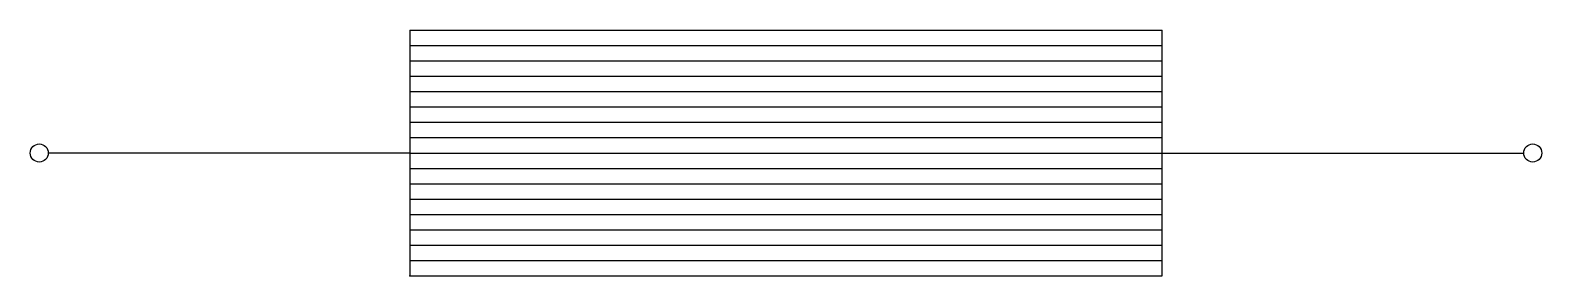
# Model space of a CAD drawing. Header units: millimetres. Extents: x -21 to 62.6, y 0 to 13.6.
import ezdxf

# ---------------------------------------------------------------- set-up
doc = ezdxf.new("R2010")
doc.units = ezdxf.units.MM
doc.layers.get('0').update_dxf_attribs({"linetype": 'CONTINUOUS'})

msp = doc.modelspace()

# ---------------------------------------------------------------- linework, layer by layer
for p, q in [((0, 13.6), (0, 0)), ((0, 13.6), (41.6, 13.6)), ((41.6, 0), (41.6, 13.6)), ((0, 12.75), (41.6, 12.75)), ((0, 11.9), (41.6, 11.9)), ((0, 11.05), (41.6, 11.05)), ((0, 10.2), (41.6, 10.2)), ((0, 9.35), (41.6, 9.35)), ((0, 8.5), (41.6, 8.5)), ((0, 7.65), (41.6, 7.65)), ((0, 6.8), (-20, 6.8)), ((0, 6.8), (41.6, 6.8)), ((41.6, 6.8), (61.6, 6.8)), ((0, 5.95), (41.6, 5.95)), ((0, 5.1), (41.6, 5.1)), ((0, 4.25), (41.6, 4.25)), ((0, 3.4), (41.6, 3.4)), ((0, 2.55), (41.6, 2.55)), ((0, 1.7), (41.6, 1.7)), ((0, 0.85), (41.6, 0.85)), ((0, 0), (41.6, 0))]:
    msp.add_line(p, q)
for centre in [(-20.5, 6.8), (62.1, 6.8)]:
    msp.add_circle(centre, 0.5)
msp.add_point((0, 0))

doc.saveas('drawing.dxf')
